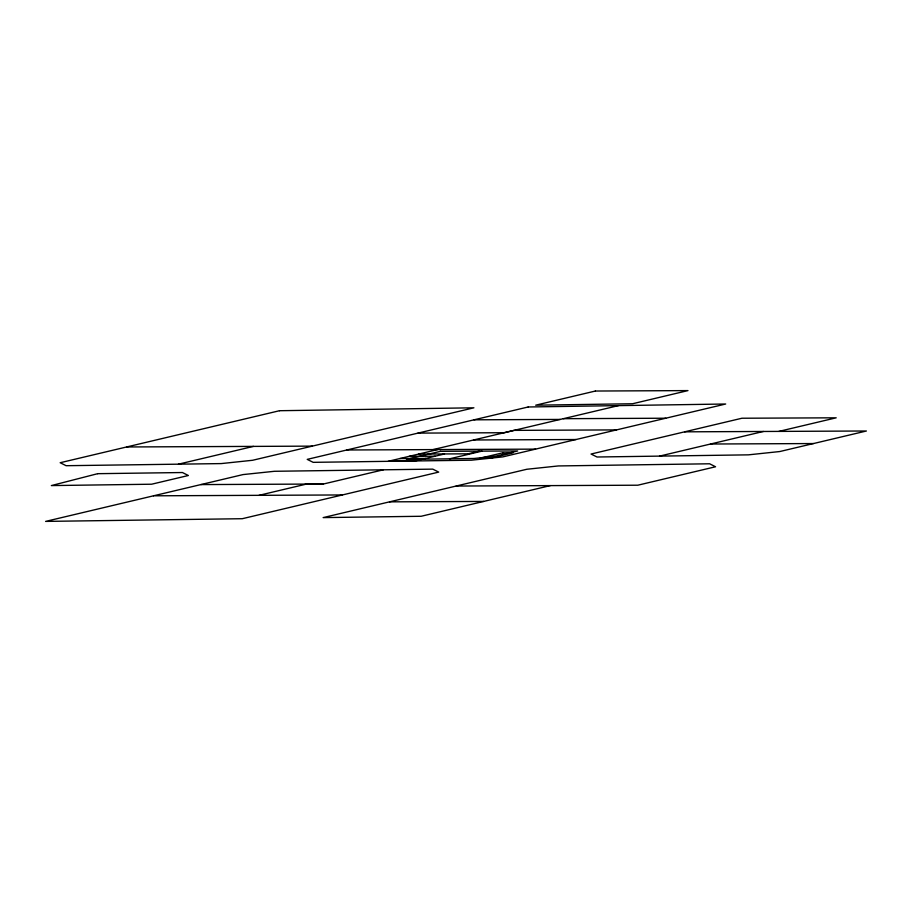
<?xml version="1.0" encoding="UTF-8"?>
<svg xmlns="http://www.w3.org/2000/svg" width="912" height="912" viewBox="0 0 912 912"><rect width="100%" height="100%" fill="white"/><g stroke="black" fill="none" stroke-linecap="round" stroke-linejoin="round"><path stroke-width="1.37" d="M178.467 464.174L253.456 446.39M153.535 495.809L45.6 521.402L242.261 518.711L438.695 472.108L432.767 469.133L274.444 471.287L242.98 474.593L153.535 495.809L342.433 494.954M433.018 449.605L514.083 430.373L616.523 429.905M618.461 405.623L504.176 432.721L417.981 433.109M388.147 461.324L437.6 449.582M259.031 495.33L306.432 484.078L323.441 484.01L383.359 469.805M444.509 453.982L416.339 460.663L390.439 460.788M479.37 451.132L468.107 453.811L418.597 454.108M449.559 458.816L481.969 451.121M659.547 456.114L763.424 431.467M550.324 485.606L421.15 516.272L323.133 517.606L526.862 469.258L558.304 465.941L709.627 463.786L715.555 466.762L637.796 485.207L456.171 486.039M778.871 431.399L836.201 417.81L741.946 418.232L591.044 454.039L597.029 457.003L748.399 454.849L779.817 451.531L866.4 431L684.65 431.832M563.354 418.688L665.794 418.22M474.023 419.816L560.196 419.429M473.533 439.983L576.008 439.527M710.505 444.019L813.447 443.551M126.654 446.971L312.292 446.128M346.788 449.992L535.549 449.126M409.203 456.331L435.115 456.205M399.821 458.554L425.733 458.44M200.879 484.591L323.441 484.01M389.538 501.851L483.702 501.429M97.698 473.681L51.334 485.583L151.609 484.215L188.362 475.505L182.434 472.53L97.698 473.681M279.517 410.719L60.181 462.726L66.109 465.701L221.16 463.592L252.624 460.275L473.909 407.801L279.517 410.719M528.173 406.98L307.23 459.374L313.169 462.338L471.436 460.195L502.877 456.878L725.69 404.005L528.173 406.98M595.388 391.031L535.697 405.19L632.597 403.742L687.967 390.598L595.388 391.031M440.507 451.315L406.444 459.397L474.069 458.474L495.501 456.217L517.663 450.961L440.507 451.315M502.66 452.842L480.134 458.189L490.496 458.143L513.034 452.797L502.66 452.842"/></g></svg>
